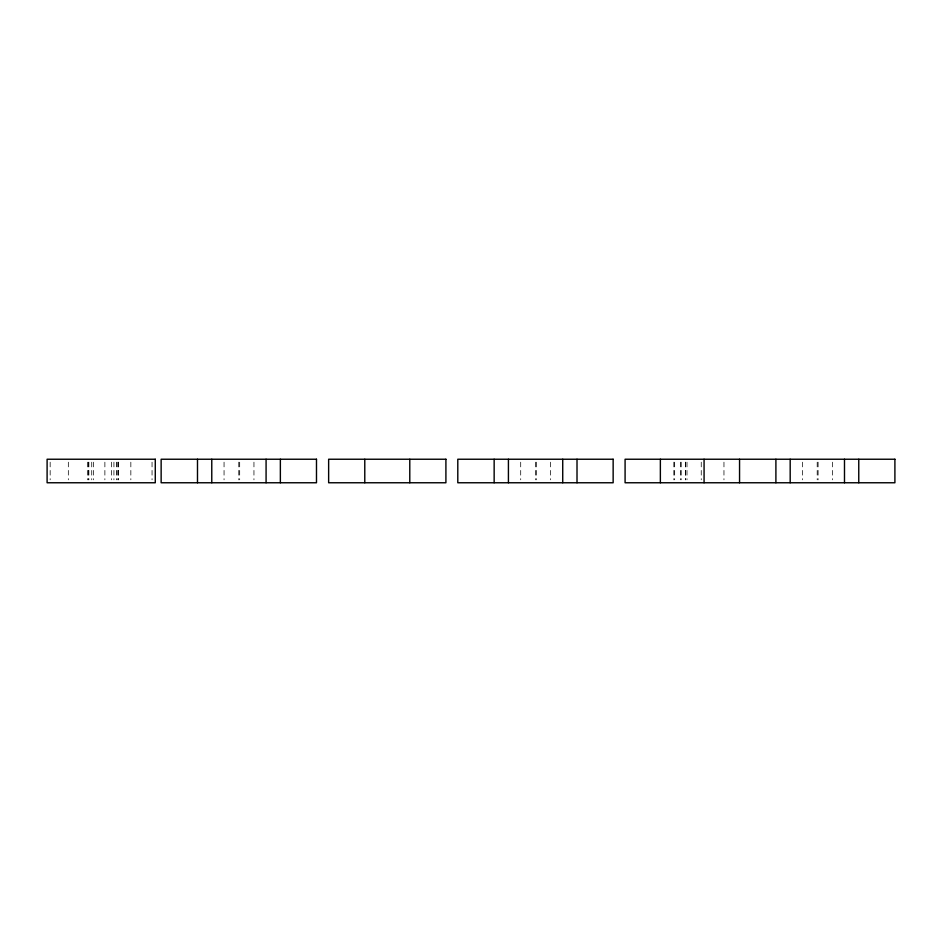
<?xml version="1.0" encoding="UTF-8"?>
<svg xmlns="http://www.w3.org/2000/svg" width="942" height="942" viewBox="0 0 942 942"><rect width="100%" height="100%" fill="white"/><g stroke="black" fill="none" stroke-linecap="round" stroke-linejoin="round"><path stroke-width="0.71" stroke-dasharray="4.71 3.53" d="M832.363 462.181L832.363 479.819M818.092 462.181L818.092 479.819M817.197 462.181L817.197 479.819M802.466 462.181L802.466 479.819M723.962 462.181L723.962 479.819M701.248 462.181L701.248 479.819M686.989 462.181L686.989 479.819M685.529 462.181L685.529 479.819M685.423 462.181L685.423 479.819M681.148 462.181L681.148 479.819M680.713 462.181L680.713 479.819M674.66 462.181L674.66 479.819M673.848 462.181L673.848 479.819M550.599 462.181L550.599 479.819M536.339 462.181L536.339 479.819M535.445 462.181L535.445 479.819M520.702 462.181L520.702 479.819M253.951 462.181L253.951 479.819M239.68 462.181L239.68 479.819M238.785 462.181L238.785 479.819M224.055 462.181L224.055 479.819M152.051 462.181L152.051 479.819M130.844 462.181L130.844 479.819M118.621 462.181L118.621 479.819M118.303 462.181L118.303 479.819M117.208 462.181L117.208 479.819M116.573 462.181L116.573 479.819M113.923 462.181L113.923 479.819M111.38 462.181L111.38 479.819M104.88 462.181L104.88 479.819M93.411 462.181L93.411 479.819M91.727 462.181L91.727 479.819M88.866 462.181L88.866 479.819M88.442 462.181L88.442 479.819M87.347 462.181L87.347 479.819M68.33 462.181L68.33 479.819M50.162 462.181L50.162 479.819"/><path stroke-width="1.41" d="M858.763 459.237L858.763 482.763M844.491 459.237L844.491 482.763M790.185 459.237L790.185 482.763M775.902 459.237L775.902 482.763M739.552 459.237L739.552 482.763M704.074 459.237L704.074 482.763M660.366 459.237L660.366 482.763M577.01 459.237L577.01 482.763M562.727 459.237L562.727 482.763M508.421 459.237L508.421 482.763M494.15 459.237L494.15 482.763M409.782 459.237L409.782 482.763M364.778 459.237L364.778 482.763M280.363 459.237L280.363 482.763M266.08 459.237L266.08 482.763M211.773 459.237L211.773 482.763M197.49 459.237L197.49 482.763M155.277 459.237L47.1 459.237L47.1 482.763L155.277 482.763L155.277 459.237M316.488 459.237L161.141 459.237L161.141 482.763L316.488 482.763L316.488 459.237M445.907 459.237L328.64 459.237L328.64 482.763L445.907 482.763L445.907 459.237M613.148 459.237L457.8 459.237L457.8 482.763L613.148 482.763L613.148 459.237M894.9 459.237L625.088 459.237L625.088 482.763L894.9 482.763L894.9 459.237"/></g></svg>
